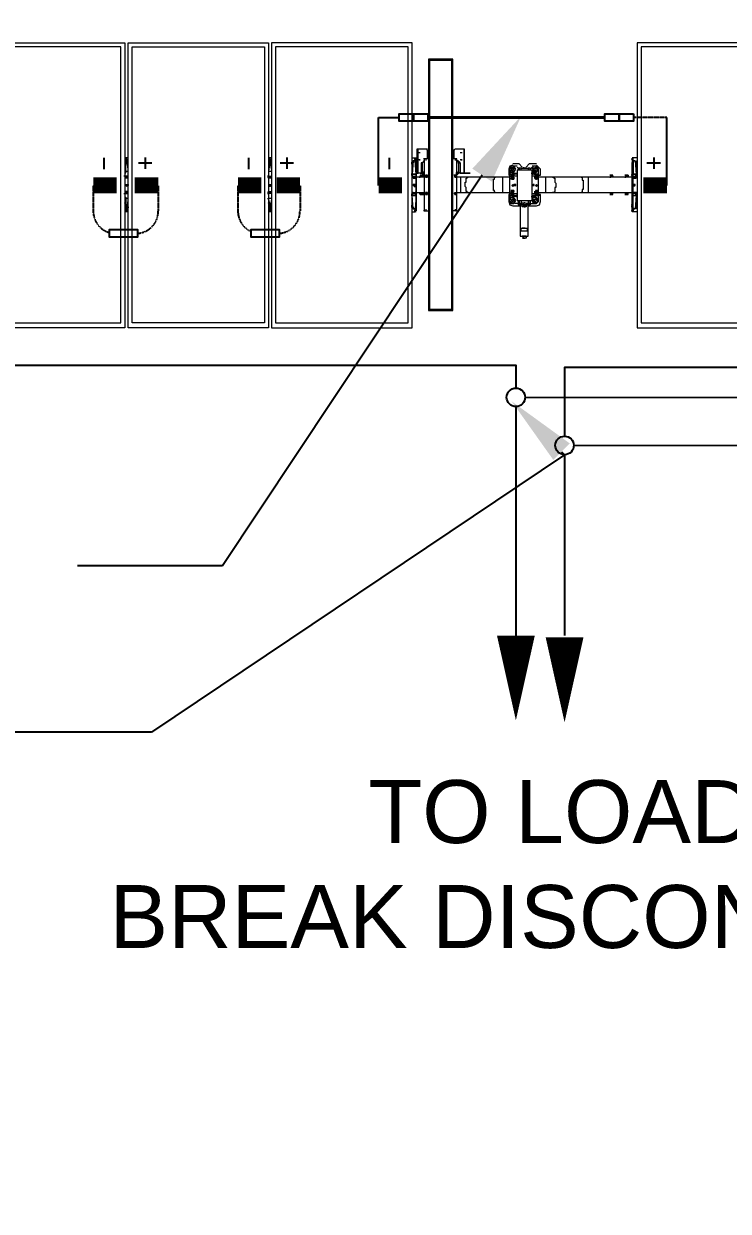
# Model space of a CAD drawing. Header units: feet. Extents: x -327 to 55127, y -2634 to 4121.
# Drawn here: x 637.8 to 861.5, y 2257.4 to 2634.7 of the extents above; entities that cross this region are included whole.
import ezdxf
from ezdxf import colors
from ezdxf.entities.mleader import LeaderData, LeaderLine
from ezdxf.enums import TextEntityAlignment as Align
from ezdxf.lldxf.tags import DXFTag
from ezdxf.math import Vec2, Vec3

# ---------------------------------------------------------------- set-up
doc = ezdxf.new("R2018")
doc.units = ezdxf.units.FT
doc.header["$MEASUREMENT"] = 0
doc.linetypes.add('HIDDEN', pattern=[0.375, 0.25, -0.125])
for name, color, linetype in [('E-DC HARNESS-NEG', 170, 'DC HARNESS CABLE'), ('E-DC HARNESS-POS', 10, 'DC HARNESS CABLE'), ('E-HARN-COMP', 8, 'Continuous'), ('E-TRNK-CABL-NEG', 6, 'HIDDEN'), ('E-TRUNK-CABLE-POS', 6, 'HIDDEN'), ('G-ANNO-TEXT', 1, 'Continuous'), ('Polarity-Text', 7, 'Continuous')]:
    doc.layers.add(name, color=color, linetype=linetype)
doc.styles.add('NEI-A', font='arial.ttf')
doc.styles.get("Standard").update_dxf_attribs({"font": 'arial.ttf'})
tags = doc.linetypes.add('DC HARNESS CABLE', pattern='A,0.5,-0.2,["DH",Standard,S=0.1,R=0,X=-0.1,Y=-0.05],-0.2', length=0.9).pattern_tags.tags
tags[6] = DXFTag(74, 10)

# ---------------------------------------------------------------- blocks, each defined once
blk = doc.blocks.new('A$Cc93f9aa1')
at = {"lineweight": 5}
for points in [[(9.338, 0), (9.5679, 0), (9.5679, 0.4666), (9.338, 0.4666)], [(10.1663, 0), (10.1663, 0.4666), (9.9363, 0.4666), (9.9363, 0)], [(10.4012, 0), (10.1713, 0), (10.1713, 0.4666), (10.4012, 0.4666)], [(10.6362, 0), (10.4062, 0), (10.4062, 0.4666), (10.6362, 0.4666)], [(9.3446, 0.4583), (9.3446, 0.0067), (9.5613, 0.0067), (9.5613, 0.4583)], [(10.1596, 0.4583), (9.9429, 0.4583), (9.9429, 0.0067), (10.1596, 0.0067)], [(10.1779, 0.0067), (10.1779, 0.4583), (10.3946, 0.4583), (10.3946, 0.0067)], [(10.6296, 0.4583), (10.4129, 0.4583), (10.4129, 0.0067), (10.6296, 0.0067)], [(9.8696, 0.4383), (9.8696, 0.0267), (9.9096, 0.0267), (9.9096, 0.4383)], [(9.8713, 0.4366), (9.8713, 0.0283), (9.8713, 0.4366), (9.9079, 0.4366)], [(9.7529, 0.3167), (9.7513, 0.3167)], [(9.7563, 0.3167), (9.7546, 0.3167)], [(9.7563, 0.3167), (9.7546, 0.3167)], [(9.7579, 0.3033), (9.7563, 0.3033), (9.7546, 0.3033), (9.7563, 0.3033), (9.7546, 0.3033), (9.7563, 0.3033), (9.7479, 0.3033), (9.7479, 0.3083), (9.7563, 0.3083), (9.7579, 0.3083)], [(9.7563, 0.3033), (9.7546, 0.3033), (9.7563, 0.3033), (9.7546, 0.3033)], [(9.5746, 0.275), (9.5763, 0.275), (9.5763, 0.2683)], [(10.1679, 0.275), (10.1696, 0.275), (10.1696, 0.2733), (10.1679, 0.2733)], [(9.7379, 0.2633), (9.7329, 0.2633), (9.7296, 0.2583), (9.7329, 0.2533), (9.7379, 0.2533), (9.7396, 0.2583)], [(9.7329, 0.2567), (9.7313, 0.2567), (9.7313, 0.2583), (9.7313, 0.26), (9.7329, 0.2617), (9.7363, 0.2617), (9.7379, 0.26), (9.7379, 0.2583), (9.7379, 0.2567), (9.7363, 0.2567), (9.7363, 0.2583), (9.7363, 0.26), (9.7346, 0.26), (9.7329, 0.2583), (9.7346, 0.2567), (9.7363, 0.2567), (9.7346, 0.255)], [(9.7646, 0.2083), (9.7646, 0.2583), (9.7396, 0.2583), (9.7396, 0.2083)], [(9.7529, 0.2667), (9.7546, 0.2667), (9.7529, 0.2683), (9.7513, 0.2683), (9.7513, 0.2667), (9.7513, 0.265), (9.7529, 0.265)], [(9.7529, 0.2617), (9.7513, 0.2617)], [(9.7579, 0.265), (9.7563, 0.265)], [(9.7746, 0.2633), (9.7696, 0.2633), (9.7663, 0.2583), (9.7696, 0.2533), (9.7746, 0.2533), (9.7763, 0.2583)], [(9.7696, 0.2567), (9.7713, 0.255), (9.7729, 0.2567), (9.7713, 0.2567), (9.7696, 0.2583), (9.7713, 0.26), (9.7729, 0.26), (9.7729, 0.2583), (9.7729, 0.2567), (9.7729, 0.2583), (9.7729, 0.2617), (9.7713, 0.2617), (9.7696, 0.2617), (9.7679, 0.26), (9.7679, 0.2583), (9.7679, 0.2567)], [(9.9296, 0.2683), (9.9296, 0.265)], [(9.5729, 0.2317), (9.5746, 0.2317), (9.5746, 0.2333), (9.5729, 0.2333), (9.5729, 0.235), (9.5729, 0.2333), (9.5713, 0.2333), (9.5713, 0.2317)], [(9.5763, 0.2483), (9.5746, 0.2483)], [(9.5846, 0.2467), (9.5829, 0.2467)], [(9.5879, 0.2467), (9.5863, 0.2467)], [(9.6079, 0.2467), (9.6113, 0.2467), (9.6113, 0.2483), (9.6129, 0.2483), (9.6113, 0.2483), (9.6096, 0.2483), (9.6113, 0.2483), (9.6079, 0.2483)], [(9.6096, 0.2467), (9.6079, 0.2467)], [(9.6129, 0.2467), (9.6113, 0.2467)], [(9.7329, 0.235), (9.7313, 0.2333), (9.7329, 0.2317), (9.7346, 0.2333)], [(9.7329, 0.235), (9.7313, 0.2333), (9.7329, 0.2317), (9.7346, 0.2333)], [(9.7329, 0.235), (9.7313, 0.2333), (9.7329, 0.2317), (9.7346, 0.2333)], [(9.7329, 0.235), (9.7313, 0.2333), (9.7329, 0.2317), (9.7346, 0.2333)], [(9.7379, 0.2333), (9.7363, 0.2333), (9.7363, 0.2317), (9.7379, 0.2317), (9.7396, 0.2333)], [(9.7646, 0.25), (9.7663, 0.25), (9.7663, 0.2517), (9.7646, 0.2517)], [(9.7696, 0.2333), (9.7663, 0.2333), (9.7663, 0.2317), (9.7696, 0.2317)], [(9.7729, 0.2433), (9.7713, 0.2433), (9.7696, 0.245), (9.7713, 0.245), (9.7713, 0.2467), (9.7729, 0.2467), (9.7729, 0.245)], [(9.7713, 0.235), (9.7696, 0.2333), (9.7713, 0.2317), (9.7729, 0.2333)], [(9.7713, 0.235), (9.7696, 0.2333), (9.7713, 0.2317), (9.7729, 0.2333)], [(9.7713, 0.235), (9.7696, 0.2333), (9.7713, 0.2317), (9.7729, 0.2333)], [(9.7713, 0.235), (9.7696, 0.2333), (9.7713, 0.2317), (9.7729, 0.2333)], [(9.7729, 0.245), (9.7713, 0.245), (9.7713, 0.2433), (9.7729, 0.2433), (9.7746, 0.2433), (9.7729, 0.2433), (9.7729, 0.245), (9.7746, 0.245)], [(9.8646, 0.2483), (9.8629, 0.2467), (9.8646, 0.245), (9.8663, 0.2467)], [(9.9129, 0.2483), (9.9113, 0.2467), (9.9129, 0.245), (9.9146, 0.2467)], [(9.9146, 0.2467), (9.9129, 0.2467)], [(9.9146, 0.2467), (9.9129, 0.2467)], [(9.9196, 0.2467), (9.9179, 0.2467)], [(9.9246, 0.2467), (9.9229, 0.2467)], [(9.9329, 0.235), (9.9313, 0.235), (9.9313, 0.2317), (9.9346, 0.2317), (9.9346, 0.2333), (9.9329, 0.2333)], [(10.1679, 0.235), (10.1696, 0.235), (10.1696, 0.2317), (10.1663, 0.2317), (10.1663, 0.2333), (10.1679, 0.2333)], [(10.4029, 0.235), (10.4046, 0.2333), (10.4046, 0.2317), (10.4012, 0.2317), (10.4012, 0.2333), (10.4029, 0.2333)], [(9.5763, 0.22), (9.5746, 0.22), (9.5746, 0.2217), (9.5696, 0.2217), (9.5696, 0.22), (9.5746, 0.22)], [(9.7346, 0.2217), (9.7346, 0.2233), (9.7329, 0.2233), (9.7313, 0.2217)], [(9.7646, 0.215), (9.7663, 0.215), (9.7663, 0.2133), (9.7646, 0.2133)], [(9.7729, 0.2217), (9.7729, 0.2233), (9.7713, 0.2233), (9.7713, 0.2217), (9.7696, 0.2217)], [(9.8629, 0.2133), (9.8613, 0.2133), (9.8613, 0.215), (9.8629, 0.215)], [(9.8629, 0.215), (9.8613, 0.215), (9.8629, 0.215), (9.8646, 0.215)], [(9.8646, 0.22), (9.8629, 0.2183), (9.8646, 0.2167), (9.8663, 0.2183)], [(9.8663, 0.2183), (9.8646, 0.2183)], [(9.9129, 0.22), (9.9113, 0.2183), (9.9129, 0.2167), (9.9146, 0.2183)], [(9.9146, 0.22), (9.9129, 0.22), (9.9146, 0.22), (9.9146, 0.2183), (9.9146, 0.2167), (9.9129, 0.2167), (9.9146, 0.2167), (9.9146, 0.2183), (9.9129, 0.2183), (9.9146, 0.2183), (9.9129, 0.2183), (9.9146, 0.2183), (9.9129, 0.2183), (9.9146, 0.2183), (9.9129, 0.2183), (9.9146, 0.2183)], [(9.9313, 0.22), (9.9296, 0.22), (9.9313, 0.22), (9.9346, 0.22), (9.9346, 0.2217), (9.9313, 0.2217)], [(9.5746, 0.19), (9.5763, 0.19), (9.5763, 0.1967)], [(9.5763, 0.1967), (9.5763, 0.2)], [(9.7379, 0.2117), (9.7329, 0.2117), (9.7296, 0.2067), (9.7329, 0.2017), (9.7379, 0.2017), (9.7396, 0.2067)], [(9.7363, 0.2067), (9.7363, 0.205), (9.7346, 0.2033), (9.7329, 0.205), (9.7313, 0.205), (9.7313, 0.2067), (9.7313, 0.2083), (9.7329, 0.21), (9.7346, 0.21), (9.7363, 0.21), (9.7379, 0.2083), (9.7379, 0.2067), (9.7379, 0.205), (9.7363, 0.205), (9.7346, 0.205), (9.7329, 0.2067), (9.7346, 0.2083), (9.7363, 0.2083)], [(9.7746, 0.2117), (9.7696, 0.2117), (9.7663, 0.2067), (9.7696, 0.2017), (9.7746, 0.2017), (9.7763, 0.2067)], [(9.7729, 0.205), (9.7713, 0.2033), (9.7696, 0.205), (9.7679, 0.205), (9.7679, 0.2067), (9.7679, 0.2083), (9.7696, 0.21), (9.7729, 0.21), (9.7729, 0.2067), (9.7729, 0.2083), (9.7713, 0.2083), (9.7696, 0.2067), (9.7713, 0.205)], [(9.7729, 0.2067), (9.7729, 0.205)], [(9.8596, 0.2133), (9.8596, 0.1967), (9.8579, 0.1967), (9.8579, 0.2133)], [(9.8613, 0.2133), (9.8596, 0.2133)], [(9.8613, 0.2133), (9.8596, 0.2133), (9.8613, 0.2133), (9.8596, 0.2133), (9.8613, 0.2133), (9.8629, 0.2133), (9.8646, 0.2133), (9.8629, 0.2133), (9.8613, 0.2133), (9.8629, 0.2133), (9.8613, 0.2133), (9.8629, 0.2133), (9.8646, 0.2133), (9.8629, 0.2133)], [(9.9196, 0.2133), (9.9179, 0.2133)], [(9.9196, 0.2133), (9.9179, 0.2133)], [(9.9279, 0.2133), (9.9263, 0.2133)], [(9.9296, 0.2), (9.9296, 0.1967), (9.9296, 0.19)], [(9.8663, 0.1917), (9.8646, 0.1917)], [(9.9146, 0.1917), (9.9129, 0.1917)], [(9.9329, 0.19), (9.9313, 0.19)], [(9.9079, 0.0283), (9.8713, 0.0283)]]:
    blk.add_lwpolyline(points, close=True, dxfattribs=at)
for points in [[(9.9079, 0.4366), (9.9079, 0.0283), (9.9079, 0.4366)], [(9.7579, 0.2583), (9.7579, 0.2633), (9.7613, 0.2633), (9.7613, 0.265), (9.7596, 0.265), (9.7596, 0.3167), (9.7463, 0.3167), (9.7463, 0.265), (9.7479, 0.265)], [(9.7579, 0.3167), (9.7563, 0.3167), (9.7546, 0.3167), (9.7513, 0.3167), (9.7529, 0.3167), (9.7513, 0.3167), (9.7529, 0.3167), (9.7513, 0.3167), (9.7496, 0.3167), (9.7496, 0.32), (9.7546, 0.32), (9.7513, 0.32), (9.7529, 0.32)], [(9.7496, 0.3167), (9.7563, 0.3167)], [(9.7513, 0.3167), (9.7529, 0.3167)], [(9.7513, 0.3167), (9.7529, 0.3167)], [(9.7513, 0.3167), (9.7529, 0.3167), (9.7513, 0.3167)], [(9.7513, 0.3167), (9.7529, 0.3167)], [(9.7546, 0.3167), (9.7513, 0.3167)], [(9.7529, 0.3167), (9.7546, 0.3167), (9.7546, 0.32), (9.7563, 0.32)], [(9.7546, 0.3167), (9.7529, 0.3167)], [(9.7546, 0.3167), (9.7529, 0.3167)], [(9.7529, 0.3167), (9.7546, 0.3167)], [(9.7546, 0.3167), (9.7563, 0.3167)], [(9.7513, 0.3033), (9.7529, 0.3033), (9.7513, 0.3033)], [(9.7529, 0.3033), (9.7546, 0.3033), (9.7529, 0.3033)], [(9.7546, 0.3033), (9.7563, 0.3033), (9.7546, 0.3033)], [(9.5679, 0.2767), (9.5746, 0.2767)], [(9.5746, 0.27), (9.5746, 0.2717), (9.5746, 0.2767), (9.5763, 0.2767)], [(9.5779, 0.275), (9.5763, 0.275), (9.5746, 0.275), (9.5763, 0.275), (9.5746, 0.275)], [(9.8646, 0.275), (9.8629, 0.275), (9.8629, 0.19), (9.8646, 0.19)], [(9.8629, 0.275), (9.8696, 0.275)], [(9.8646, 0.2733), (9.8663, 0.2733)], [(9.9096, 0.19), (9.9163, 0.19), (9.9163, 0.275), (9.9096, 0.275)], [(9.9129, 0.2733), (9.9146, 0.2733)], [(9.9163, 0.275), (9.9179, 0.275)], [(9.9296, 0.2767), (9.9313, 0.2767), (9.9313, 0.2717), (9.9296, 0.2717)], [(9.9296, 0.2683), (9.9296, 0.275), (9.9296, 0.2683)], [(9.9296, 0.275), (9.9313, 0.275), (9.9329, 0.275), (9.9313, 0.275)], [(9.9363, 0.2767), (9.9313, 0.2767)], [(10.1663, 0.2767), (10.1713, 0.2767)], [(10.1679, 0.2733), (10.1679, 0.27)], [(10.1729, 0.255), (10.1713, 0.255), (10.1713, 0.2567), (10.1696, 0.2633), (10.1696, 0.2733), (10.1696, 0.27), (10.1713, 0.2683)], [(10.4012, 0.2767), (10.4062, 0.2767)], [(10.4029, 0.275), (10.4046, 0.275)], [(10.4029, 0.27), (10.4029, 0.2733), (10.4029, 0.275), (10.4029, 0.2733), (10.4046, 0.2733), (10.4046, 0.2717), (10.4046, 0.27), (10.4046, 0.2683)], [(10.4062, 0.255), (10.4046, 0.255), (10.4046, 0.2633), (10.4029, 0.2733)], [(9.5763, 0.25), (9.5746, 0.25), (9.5696, 0.25), (9.5713, 0.2717), (9.5746, 0.2717), (9.5713, 0.2717), (9.5729, 0.2717)], [(9.5763, 0.2717), (9.5746, 0.2717), (9.5746, 0.25), (9.5763, 0.25), (9.5746, 0.25), (9.5746, 0.2483), (9.5746, 0.245), (9.5763, 0.245), (9.5746, 0.245), (9.5746, 0.22), (9.5746, 0.2183), (9.5696, 0.2183), (9.5696, 0.22), (9.5713, 0.22)], [(9.5696, 0.27), (9.5696, 0.2683), (9.5696, 0.2667)], [(9.5696, 0.2683), (9.5713, 0.2683)], [(9.7329, 0.2633), (9.7296, 0.26), (9.7296, 0.245), (9.7179, 0.245), (9.7063, 0.245), (9.6596, 0.245), (9.6479, 0.245), (9.6113, 0.245), (9.6079, 0.245), (9.5863, 0.245), (9.5829, 0.245), (9.5763, 0.245), (9.5746, 0.245), (9.5696, 0.245), (9.5746, 0.245), (9.5763, 0.245), (9.5746, 0.245), (9.5746, 0.2467), (9.5696, 0.2467), (9.5696, 0.245), (9.5713, 0.245)], [(9.5779, 0.265), (9.5763, 0.265), (9.5763, 0.2683), (9.5779, 0.2683)], [(9.5763, 0.2683), (9.5763, 0.265)], [(9.5763, 0.2483), (9.5763, 0.265), (9.5763, 0.2483)], [(9.7446, 0.2667), (9.7463, 0.2667), (9.7329, 0.2667), (9.7279, 0.265), (9.7263, 0.26), (9.7263, 0.25), (9.7263, 0.2483), (9.7296, 0.2483)], [(9.7413, 0.2633), (9.7396, 0.2633), (9.7363, 0.2633)], [(9.7463, 0.2583), (9.7463, 0.2633), (9.7429, 0.2633), (9.7429, 0.265), (9.7429, 0.2633), (9.7429, 0.2583)], [(9.7446, 0.265), (9.7429, 0.265), (9.7463, 0.265), (9.7463, 0.2633), (9.7496, 0.2633)], [(9.7429, 0.2633), (9.7446, 0.2633)], [(9.7463, 0.265), (9.7496, 0.265), (9.7463, 0.265)], [(9.7496, 0.2617), (9.7496, 0.265), (9.7496, 0.2683), (9.7563, 0.2683), (9.7563, 0.265), (9.7496, 0.265), (9.7563, 0.265), (9.7563, 0.2617), (9.7546, 0.2617), (9.7529, 0.2617), (9.7529, 0.2633), (9.7546, 0.2633)], [(9.7496, 0.265), (9.7513, 0.265)], [(9.7513, 0.2633), (9.7513, 0.2617)], [(9.7529, 0.2667), (9.7546, 0.2667)], [(9.7596, 0.265), (9.7563, 0.265), (9.7596, 0.265)], [(9.7563, 0.2633), (9.7579, 0.2633), (9.7579, 0.265)], [(9.7763, 0.2483), (9.7779, 0.2483), (9.7779, 0.25), (9.7779, 0.26), (9.7763, 0.265), (9.7713, 0.2667), (9.7613, 0.2667), (9.7596, 0.2667)], [(9.7629, 0.2583), (9.7629, 0.2633), (9.7629, 0.265), (9.7613, 0.265)], [(9.7613, 0.2633), (9.7629, 0.2633), (9.7646, 0.2633), (9.7679, 0.2633)], [(9.8663, 0.2483), (9.8663, 0.2467), (9.8646, 0.2467), (9.8663, 0.2467), (9.8646, 0.2467), (9.8663, 0.2467), (9.8663, 0.245), (9.8646, 0.245), (9.8629, 0.245), (9.8563, 0.245), (9.8446, 0.245), (9.7996, 0.245), (9.7763, 0.245), (9.7763, 0.26), (9.7729, 0.2633)], [(9.9346, 0.2717), (9.9363, 0.25), (9.9296, 0.25), (9.9313, 0.2717), (9.9296, 0.2717), (9.9296, 0.27)], [(9.9296, 0.2483), (9.9296, 0.265), (9.9296, 0.2483)], [(9.9346, 0.2717), (9.9313, 0.2717), (9.9346, 0.2717)], [(9.9346, 0.2683), (9.9346, 0.27)], [(9.9363, 0.2667), (9.9363, 0.2683), (9.9379, 0.2683)], [(10.1729, 0.2467), (10.1713, 0.2467), (10.1713, 0.255)], [(10.4079, 0.2467), (10.4062, 0.2467), (10.4062, 0.2517), (10.4046, 0.2533), (10.4046, 0.255)], [(9.5746, 0.25), (9.5696, 0.25), (9.5713, 0.25)], [(9.5696, 0.2467), (9.5713, 0.2467)], [(9.5763, 0.2483), (9.5763, 0.2467), (9.5763, 0.2483)], [(9.5763, 0.2183), (9.5763, 0.2467), (9.5763, 0.2183)], [(9.5829, 0.2483), (9.5829, 0.2467), (9.5863, 0.2467), (9.5863, 0.2483), (9.5879, 0.2483), (9.5863, 0.2483), (9.5846, 0.2483), (9.5863, 0.2483), (9.5829, 0.2483), (9.5846, 0.2483)], [(9.5863, 0.2483), (9.5879, 0.2483)], [(9.6079, 0.2483), (9.6096, 0.2483)], [(9.6113, 0.2483), (9.6129, 0.2483)], [(9.7396, 0.2467), (9.7346, 0.2467), (9.7313, 0.2467), (9.7296, 0.2467), (9.7296, 0.2183), (9.7313, 0.2183), (9.7346, 0.2183), (9.7396, 0.2183)], [(9.7313, 0.25), (9.7346, 0.25), (9.7329, 0.25), (9.7346, 0.25), (9.7363, 0.25), (9.7346, 0.25), (9.7346, 0.2483), (9.7346, 0.2467), (9.7363, 0.2467)], [(9.7329, 0.25), (9.7313, 0.25), (9.7313, 0.2483), (9.7313, 0.2467), (9.7329, 0.2467)], [(9.7313, 0.2483), (9.7346, 0.2483)], [(9.7329, 0.2417), (9.7346, 0.2417), (9.7346, 0.2433), (9.7329, 0.2433), (9.7346, 0.2433), (9.7346, 0.245), (9.7329, 0.2467), (9.7329, 0.245), (9.7313, 0.245), (9.7313, 0.2433), (9.7346, 0.2433), (9.7346, 0.245), (9.7329, 0.245), (9.7346, 0.245)], [(9.7346, 0.2467), (9.7313, 0.2467)], [(9.7313, 0.245), (9.7313, 0.2433), (9.7329, 0.2433), (9.7346, 0.245), (9.7329, 0.245)], [(9.7313, 0.2433), (9.7313, 0.2417), (9.7346, 0.2417), (9.7346, 0.2433)], [(9.7329, 0.245), (9.7346, 0.245), (9.7329, 0.245)], [(9.7329, 0.2333), (9.7346, 0.2333)], [(9.7379, 0.2517), (9.7346, 0.2517), (9.7346, 0.25), (9.7379, 0.25)], [(9.7363, 0.2433), (9.7346, 0.2433), (9.7346, 0.245), (9.7363, 0.245)], [(9.7413, 0.2517), (9.7396, 0.2517), (9.7396, 0.25), (9.7379, 0.25), (9.7379, 0.2517), (9.7396, 0.2517)], [(9.7646, 0.2517), (9.7663, 0.2517), (9.7713, 0.2517), (9.7713, 0.25), (9.7663, 0.25)], [(9.7729, 0.2467), (9.7713, 0.2467), (9.7696, 0.2467), (9.7696, 0.2483), (9.7729, 0.2483), (9.7746, 0.2467), (9.7763, 0.2467), (9.7746, 0.2467), (9.7696, 0.2467), (9.7646, 0.2467)], [(9.7729, 0.2483), (9.7729, 0.25), (9.7746, 0.25), (9.7729, 0.25), (9.7713, 0.25), (9.7696, 0.25), (9.7696, 0.2483)], [(9.7696, 0.25), (9.7729, 0.25), (9.7713, 0.25)], [(9.7729, 0.2433), (9.7713, 0.2433), (9.7696, 0.245), (9.7696, 0.2433), (9.7713, 0.2433)], [(9.7696, 0.2417), (9.7713, 0.2417), (9.7696, 0.2417), (9.7696, 0.2433), (9.7713, 0.2433), (9.7713, 0.2417), (9.7729, 0.2417), (9.7746, 0.2417)], [(9.7713, 0.245), (9.7729, 0.245), (9.7713, 0.245)], [(9.7713, 0.2333), (9.7729, 0.2333)], [(9.7729, 0.245), (9.7746, 0.245)], [(9.7746, 0.2433), (9.7729, 0.2417)], [(9.7763, 0.2467), (9.7763, 0.2183)], [(9.8663, 0.2467), (9.8663, 0.245), (9.8646, 0.245), (9.8646, 0.2467), (9.8663, 0.2467), (9.8646, 0.2467), (9.8629, 0.2467), (9.8646, 0.2483), (9.8629, 0.2483), (9.8629, 0.2467), (9.8629, 0.245)], [(9.8629, 0.2483), (9.8629, 0.2483)], [(9.8629, 0.2467), (9.8629, 0.2467)], [(9.8629, 0.245), (9.8629, 0.245)], [(9.8646, 0.2483), (9.8663, 0.2483), (9.8646, 0.2483), (9.8663, 0.2483), (9.8663, 0.2467), (9.8646, 0.2467), (9.8663, 0.2467), (9.8679, 0.2467)], [(9.8646, 0.2483), (9.8646, 0.2483)], [(9.8646, 0.245), (9.8646, 0.245)], [(9.8663, 0.2483), (9.8663, 0.2483)], [(9.8663, 0.2467), (9.8663, 0.2467)], [(9.8663, 0.245), (9.8663, 0.245)], [(9.9129, 0.2483), (9.9113, 0.2467)], [(9.9113, 0.2483), (9.9113, 0.2467)], [(9.9113, 0.2483), (9.9113, 0.2483)], [(9.9129, 0.2483), (9.9113, 0.2483)], [(9.9129, 0.245), (9.9113, 0.2467)], [(9.9113, 0.2467), (9.9113, 0.245)], [(9.9113, 0.2467), (9.9113, 0.2467)], [(9.9113, 0.245), (9.9129, 0.245)], [(9.9113, 0.245), (9.9113, 0.245)], [(9.9129, 0.2483), (9.9146, 0.2483)], [(9.9129, 0.2483), (9.9146, 0.2483)], [(9.9129, 0.2483), (9.9146, 0.2483), (9.9146, 0.2467)], [(9.9129, 0.2483), (9.9129, 0.2483)], [(9.9146, 0.2483), (9.9129, 0.2483)], [(9.9129, 0.2467), (9.9146, 0.2467)], [(9.9129, 0.2467), (9.9146, 0.2467)], [(9.9146, 0.2467), (9.9146, 0.245), (9.9129, 0.245)], [(9.9129, 0.2467), (9.9146, 0.2467)], [(9.9129, 0.2467), (9.9146, 0.2467)], [(9.9129, 0.245), (9.9146, 0.245)], [(9.9129, 0.245), (9.9129, 0.245)], [(9.9146, 0.2483), (9.9146, 0.2483)], [(9.9146, 0.2467), (9.9146, 0.2483)], [(9.9146, 0.2467), (9.9163, 0.2467)], [(9.9146, 0.2467), (9.9146, 0.2467)], [(9.9146, 0.245), (9.9146, 0.2467)], [(9.9146, 0.245), (9.9146, 0.245)], [(9.9363, 0.245), (9.9346, 0.245), (9.9296, 0.245), (9.9229, 0.245), (9.9179, 0.245), (9.9163, 0.245)], [(9.9163, 0.22), (9.9179, 0.22), (9.9229, 0.22), (9.9296, 0.22), (9.9296, 0.245), (9.9313, 0.245), (9.9296, 0.245)], [(9.9229, 0.2483), (9.9213, 0.2483), (9.9229, 0.2483), (9.9229, 0.2467), (9.9179, 0.2467), (9.9179, 0.2483), (9.9196, 0.2483), (9.9213, 0.2483)], [(9.9179, 0.2483), (9.9213, 0.2483), (9.9196, 0.2483)], [(9.9296, 0.2483), (9.9296, 0.25), (9.9313, 0.25)], [(9.9296, 0.25), (9.9363, 0.25), (9.9379, 0.25)], [(9.9346, 0.2467), (9.9346, 0.245), (9.9313, 0.245), (9.9296, 0.245), (9.9296, 0.2483), (9.9313, 0.2483)], [(9.9296, 0.2483), (9.9296, 0.2467), (9.9296, 0.2483)], [(9.9296, 0.2467), (9.9296, 0.2183), (9.9296, 0.2467)], [(9.9363, 0.2467), (9.9346, 0.2467), (9.9313, 0.2467), (9.9313, 0.245)], [(10.1663, 0.2467), (10.1713, 0.2467)], [(10.1663, 0.245), (10.1713, 0.245), (10.1729, 0.245)], [(10.1713, 0.245), (10.1713, 0.2433), (10.1663, 0.2433)], [(10.4062, 0.2467), (10.4046, 0.2467), (10.4012, 0.2467)], [(10.4012, 0.245), (10.4046, 0.245), (10.4062, 0.245)], [(10.4012, 0.2433), (10.4046, 0.2433), (10.4062, 0.2433)], [(10.4046, 0.2433), (10.4046, 0.245)], [(9.5713, 0.1933), (9.5696, 0.215), (9.5746, 0.215), (9.5763, 0.215)], [(9.5746, 0.215), (9.5696, 0.215), (9.5713, 0.215)], [(9.5746, 0.1933), (9.5713, 0.1933), (9.5746, 0.1933), (9.5746, 0.215), (9.5763, 0.215), (9.5746, 0.215), (9.5746, 0.2167), (9.5763, 0.2167), (9.5779, 0.2167)], [(9.5763, 0.2183), (9.5746, 0.2183), (9.5746, 0.22), (9.5763, 0.22), (9.5829, 0.22), (9.5863, 0.22), (9.6079, 0.22), (9.6113, 0.22), (9.6479, 0.22), (9.6596, 0.22), (9.7063, 0.22), (9.7296, 0.22), (9.7296, 0.2067), (9.7329, 0.2033)], [(9.5746, 0.2183), (9.5746, 0.2183)], [(9.5763, 0.2183), (9.5763, 0.2167), (9.5763, 0.2183)], [(9.5763, 0.2167), (9.5763, 0.2), (9.5763, 0.2167)], [(9.5879, 0.22), (9.5863, 0.22), (9.5863, 0.2183), (9.5863, 0.2167), (9.5879, 0.2167), (9.5863, 0.2167), (9.5846, 0.2167), (9.5829, 0.2167), (9.5829, 0.2183), (9.5829, 0.22), (9.5846, 0.22)], [(9.5829, 0.2183), (9.5863, 0.2183)], [(9.5829, 0.2167), (9.5863, 0.2167), (9.5846, 0.2167)], [(9.6129, 0.22), (9.6113, 0.22), (9.6113, 0.2183), (9.6079, 0.2183), (9.6079, 0.22), (9.6096, 0.22)], [(9.6079, 0.2183), (9.6079, 0.2167), (9.6096, 0.2167), (9.6113, 0.2167), (9.6129, 0.2167), (9.6113, 0.2167), (9.6113, 0.2183)], [(9.6079, 0.2167), (9.6113, 0.2167), (9.6096, 0.2167)], [(9.7296, 0.2167), (9.7263, 0.2167), (9.7263, 0.2067), (9.7329, 0.2)], [(9.7263, 0.2167), (9.7279, 0.2167)], [(9.7313, 0.2233), (9.7346, 0.2233)], [(9.7329, 0.2217), (9.7313, 0.2217), (9.7313, 0.22)], [(9.7346, 0.2183), (9.7346, 0.2167), (9.7313, 0.2167), (9.7313, 0.2183), (9.7329, 0.2183), (9.7346, 0.2183), (9.7363, 0.2183)], [(9.7313, 0.2183), (9.7329, 0.2183)], [(9.7313, 0.2167), (9.7313, 0.215), (9.7329, 0.215), (9.7346, 0.215), (9.7363, 0.215), (9.7346, 0.215), (9.7346, 0.2167)], [(9.7313, 0.215), (9.7346, 0.215), (9.7329, 0.215)], [(9.7363, 0.22), (9.7346, 0.22), (9.7346, 0.2217), (9.7329, 0.2217), (9.7329, 0.22), (9.7346, 0.22), (9.7346, 0.2217), (9.7363, 0.2217)], [(9.7329, 0.22), (9.7346, 0.22), (9.7329, 0.22)], [(9.7329, 0.22), (9.7346, 0.22), (9.7329, 0.22)], [(9.7379, 0.2133), (9.7346, 0.2133), (9.7346, 0.215), (9.7379, 0.215)], [(9.7413, 0.2133), (9.7396, 0.2133), (9.7396, 0.215), (9.7379, 0.215), (9.7379, 0.2133), (9.7396, 0.2133)], [(9.7646, 0.2183), (9.7696, 0.2183), (9.7746, 0.2183), (9.7763, 0.2183), (9.7746, 0.2183), (9.7729, 0.2167), (9.7729, 0.215), (9.7746, 0.215), (9.7729, 0.215), (9.7713, 0.215), (9.7696, 0.215), (9.7696, 0.2167), (9.7696, 0.2183), (9.7713, 0.2183), (9.7729, 0.2183), (9.7713, 0.2183)], [(9.7663, 0.215), (9.7713, 0.215), (9.7713, 0.2133), (9.7663, 0.2133), (9.7646, 0.2133)], [(9.7729, 0.2233), (9.7696, 0.2233)], [(9.7713, 0.2217), (9.7696, 0.2217), (9.7696, 0.22), (9.7729, 0.22), (9.7746, 0.22), (9.7729, 0.22), (9.7729, 0.2217), (9.7713, 0.2217), (9.7713, 0.22), (9.7729, 0.22), (9.7729, 0.2217), (9.7746, 0.2217)], [(9.7696, 0.2167), (9.7729, 0.2167)], [(9.7696, 0.215), (9.7729, 0.215), (9.7713, 0.215)], [(9.7713, 0.22), (9.7729, 0.22), (9.7713, 0.22)], [(9.7713, 0.2), (9.7763, 0.2017), (9.7779, 0.2067), (9.7779, 0.2167), (9.7763, 0.2167)], [(9.7729, 0.2033), (9.7763, 0.2067), (9.7763, 0.22), (9.7879, 0.22), (9.7996, 0.22), (9.8446, 0.22), (9.8563, 0.22), (9.8629, 0.22), (9.8629, 0.2183), (9.8629, 0.2167), (9.8646, 0.2167), (9.8663, 0.2167), (9.8679, 0.2167)], [(9.8613, 0.215), (9.8629, 0.215), (9.8613, 0.215), (9.8613, 0.2133), (9.8629, 0.2133), (9.8613, 0.2133), (9.8596, 0.2133), (9.8613, 0.2133), (9.8596, 0.2133)], [(9.8629, 0.22), (9.8629, 0.22)], [(9.8646, 0.22), (9.8629, 0.22)], [(9.8663, 0.2167), (9.8663, 0.2183), (9.8646, 0.2183), (9.8663, 0.2183), (9.8646, 0.2183), (9.8663, 0.2183), (9.8646, 0.2183), (9.8663, 0.2183), (9.8663, 0.2167), (9.8646, 0.2167), (9.8646, 0.2183), (9.8629, 0.2183), (9.8646, 0.22), (9.8663, 0.22), (9.8646, 0.22), (9.8663, 0.22), (9.8663, 0.2183), (9.8663, 0.22)], [(9.8629, 0.2183), (9.8629, 0.2183)], [(9.8629, 0.2167), (9.8629, 0.2167)], [(9.8646, 0.22), (9.8646, 0.22)], [(9.8646, 0.2167), (9.8646, 0.2167)], [(9.8663, 0.22), (9.8663, 0.22)], [(9.8663, 0.2183), (9.8663, 0.2183)], [(9.8663, 0.2167), (9.8663, 0.2167)], [(9.9146, 0.2167), (9.9129, 0.2167), (9.9113, 0.2183), (9.9129, 0.22), (9.9113, 0.22), (9.9113, 0.2183), (9.9113, 0.2167), (9.9129, 0.2167)], [(9.9113, 0.22), (9.9113, 0.22)], [(9.9113, 0.2183), (9.9113, 0.2183)], [(9.9113, 0.2167), (9.9113, 0.2167)], [(9.9129, 0.22), (9.9129, 0.22)], [(9.9129, 0.2167), (9.9129, 0.2167)], [(9.9146, 0.22), (9.9146, 0.22)], [(9.9146, 0.2183), (9.9146, 0.2183)], [(9.9146, 0.2167), (9.9146, 0.2167)], [(9.9163, 0.215), (9.9163, 0.2133), (9.9179, 0.2133)], [(9.9179, 0.215), (9.9163, 0.215), (9.9179, 0.215)], [(9.9163, 0.215), (9.9179, 0.215)], [(9.9246, 0.22), (9.9229, 0.22), (9.9229, 0.2183), (9.9179, 0.2183), (9.9179, 0.22), (9.9196, 0.22)], [(9.9179, 0.2183), (9.9179, 0.2167), (9.9196, 0.2167), (9.9213, 0.2167), (9.9229, 0.2167)], [(9.9179, 0.2167), (9.9213, 0.2167), (9.9196, 0.2167)], [(9.9179, 0.215), (9.9179, 0.2133)], [(9.9179, 0.215), (9.9196, 0.215)], [(9.9213, 0.2167), (9.9229, 0.2167), (9.9229, 0.2183)], [(9.9296, 0.22), (9.9313, 0.22), (9.9296, 0.22), (9.9296, 0.2183)], [(9.9296, 0.2167), (9.9296, 0.2183), (9.9296, 0.2167)], [(9.9296, 0.2167), (9.9296, 0.2), (9.9296, 0.2167)], [(9.9296, 0.2167), (9.9296, 0.215), (9.9313, 0.215)], [(9.9346, 0.1933), (9.9363, 0.215), (9.9296, 0.215), (9.9313, 0.1933), (9.9296, 0.1933)], [(9.9296, 0.215), (9.9363, 0.215), (9.9379, 0.215)], [(9.9363, 0.22), (9.9346, 0.22), (9.9346, 0.2183), (9.9313, 0.2183), (9.9313, 0.22), (9.9329, 0.22)], [(9.9313, 0.2183), (9.9313, 0.2183)], [(10.1663, 0.2217), (10.1713, 0.2217), (10.1713, 0.22)], [(10.1663, 0.22), (10.1713, 0.22), (10.1729, 0.22)], [(10.1713, 0.2183), (10.1663, 0.2183)], [(10.1679, 0.1917), (10.1696, 0.1917), (10.1696, 0.2), (10.1713, 0.21), (10.1713, 0.2183), (10.1729, 0.2183)], [(10.4012, 0.2217), (10.4046, 0.2217), (10.4062, 0.2217)], [(10.4062, 0.22), (10.4046, 0.22), (10.4012, 0.22)], [(10.4012, 0.2183), (10.4046, 0.2183), (10.4062, 0.2183)], [(10.4046, 0.22), (10.4046, 0.2217)], [(10.4046, 0.21), (10.4046, 0.2117), (10.4062, 0.215), (10.4062, 0.2183), (10.4079, 0.2183)], [(9.5696, 0.1983), (9.5696, 0.1967), (9.5713, 0.1967)], [(9.5696, 0.1967), (9.5696, 0.195)], [(9.5746, 0.195), (9.5746, 0.1933), (9.5746, 0.1883), (9.5763, 0.1883)], [(9.7329, 0.1983), (9.7446, 0.1983), (9.7496, 0.2033)], [(9.7329, 0.2017), (9.7346, 0.2017)], [(9.7363, 0.2017), (9.7396, 0.2017)], [(9.7396, 0.2033), (9.7429, 0.2067)], [(9.7429, 0.2083), (9.7429, 0.205), (9.7463, 0.205)], [(9.7429, 0.205), (9.7446, 0.205)], [(9.7579, 0.2083), (9.7579, 0.205), (9.7463, 0.205), (9.7463, 0.2083)], [(9.7513, 0.205), (9.7513, 0.2033)], [(9.7546, 0.2033), (9.7546, 0.205)], [(9.7563, 0.2033), (9.7613, 0.1983), (9.7713, 0.1983)], [(9.7579, 0.205), (9.7613, 0.205), (9.7629, 0.205), (9.7629, 0.2083)], [(9.7613, 0.2067), (9.7646, 0.2033)], [(9.7646, 0.2017), (9.7696, 0.2017)], [(9.7713, 0.2017), (9.7729, 0.2017)], [(9.8413, 0.2133), (9.8429, 0.2133), (9.8413, 0.2133)], [(9.8429, 0.2133), (9.8446, 0.2133)], [(9.8496, 0.2133), (9.8429, 0.2133), (9.8496, 0.2133)], [(9.8496, 0.2133), (9.8513, 0.2133), (9.8496, 0.2133)], [(9.8663, 0.1733), (9.8513, 0.1733), (9.8513, 0.2133), (9.8579, 0.2133), (9.8596, 0.2133), (9.8629, 0.2133), (9.8646, 0.2133)], [(9.8513, 0.2133), (9.8513, 0.1733)], [(9.8513, 0.2133), (9.8529, 0.2133)], [(9.8579, 0.2133), (9.8513, 0.2133)], [(9.8513, 0.2133), (9.8529, 0.2133)], [(9.8579, 0.2133), (9.8596, 0.2133)], [(9.8579, 0.1967), (9.8613, 0.1933), (9.8629, 0.1933)], [(9.8596, 0.2133), (9.8596, 0.2133)], [(9.8596, 0.2133), (9.8596, 0.2133)], [(9.8596, 0.2133), (9.8613, 0.2133), (9.8596, 0.2133)], [(9.8596, 0.2133), (9.8613, 0.2133)], [(9.8596, 0.2133), (9.8613, 0.2133)], [(9.8596, 0.2117), (9.8596, 0.2133)], [(9.8596, 0.2117), (9.8613, 0.2117)], [(9.8596, 0.2117), (9.8596, 0.1967), (9.8613, 0.195), (9.8613, 0.1933)], [(9.8613, 0.1967), (9.8596, 0.1967), (9.8613, 0.195)], [(9.8613, 0.2133), (9.8613, 0.2133)], [(9.8613, 0.2133), (9.8613, 0.2133)], [(9.9229, 0.2133), (9.9213, 0.2133), (9.9196, 0.2133), (9.9196, 0.2117), (9.9196, 0.1967), (9.9213, 0.1967), (9.9213, 0.2133), (9.9263, 0.2133), (9.9263, 0.1733), (9.9113, 0.1733)], [(9.9163, 0.2133), (9.9163, 0.2133)], [(9.9163, 0.2133), (9.9179, 0.2133)], [(9.9163, 0.2133), (9.9179, 0.2133)], [(9.9163, 0.2133), (9.9179, 0.2133)], [(9.9163, 0.2133), (9.9179, 0.2133)], [(9.9163, 0.2133), (9.9179, 0.2133), (9.9196, 0.2133)], [(9.9163, 0.2133), (9.9179, 0.2133), (9.9196, 0.2133)], [(9.9163, 0.2133), (9.9179, 0.2133)], [(9.9163, 0.2133), (9.9179, 0.2133), (9.9196, 0.2133)], [(9.9163, 0.2133), (9.9196, 0.2133)], [(9.9179, 0.1933), (9.9163, 0.1933), (9.9196, 0.1967), (9.9196, 0.2117)], [(9.9163, 0.195), (9.9179, 0.1967), (9.9163, 0.195), (9.9163, 0.1933)], [(9.9179, 0.2133), (9.9196, 0.2133)], [(9.9179, 0.2133), (9.9196, 0.2133)], [(9.9179, 0.2133), (9.9196, 0.2133)], [(9.9213, 0.2117), (9.9196, 0.2117), (9.9179, 0.2133), (9.9196, 0.2133), (9.9179, 0.2133), (9.9196, 0.2133), (9.9213, 0.2133), (9.9229, 0.2133), (9.9213, 0.2133), (9.9279, 0.2133), (9.9279, 0.1733), (9.9263, 0.1733)], [(9.9196, 0.2133), (9.9213, 0.2133)], [(9.9296, 0.195), (9.9313, 0.1933), (9.9313, 0.1883), (9.9296, 0.1883)], [(9.9346, 0.195), (9.9346, 0.1967)], [(9.9379, 0.1967), (9.9363, 0.1967), (9.9363, 0.1983)], [(10.1713, 0.1967), (10.1696, 0.195), (10.1696, 0.19), (10.1679, 0.19), (10.1679, 0.1917), (10.1679, 0.195)], [(10.4062, 0.21), (10.4046, 0.21), (10.4046, 0.2), (10.4029, 0.1933), (10.4029, 0.1917), (10.4046, 0.1917)], [(10.4029, 0.19), (10.4029, 0.1917), (10.4046, 0.1917), (10.4046, 0.195), (10.4046, 0.1967)], [(10.4029, 0.195), (10.4029, 0.1917), (10.4029, 0.19), (10.4046, 0.19)], [(9.5679, 0.1883), (9.5746, 0.1883)], [(9.5779, 0.19), (9.5763, 0.19), (9.5746, 0.19), (9.5763, 0.19), (9.5746, 0.19)], [(9.8563, 0.1917), (9.8546, 0.1917), (9.8563, 0.1917), (9.8579, 0.1917)], [(9.8546, 0.18), (9.8563, 0.18), (9.8579, 0.18)], [(9.8629, 0.19), (9.8696, 0.19)], [(9.8663, 0.175), (9.8679, 0.175), (9.8679, 0.19)], [(9.9113, 0.19), (9.9113, 0.175), (9.9129, 0.175)], [(9.9163, 0.19), (9.9179, 0.19)], [(9.9246, 0.1917), (9.9229, 0.1917), (9.9246, 0.1917), (9.9263, 0.1917)], [(9.9229, 0.18), (9.9246, 0.18), (9.9263, 0.18)], [(9.9296, 0.19), (9.9313, 0.19)], [(9.9313, 0.1933), (9.9346, 0.1933), (9.9313, 0.1933)], [(9.9363, 0.1883), (9.9313, 0.1883)], [(10.1663, 0.1883), (10.1713, 0.1883)], [(10.4012, 0.1883), (10.4062, 0.1883)]]:
    blk.add_lwpolyline(points, dxfattribs=at)
at = {"color": 8, "lineweight": 5, "true_color": 0x808080}
for points in [[(9.8629, 0.275), (9.8629, 0.2483)], [(9.9163, 0.2483), (9.9163, 0.275)], [(10.1663, 0.2767), (10.1713, 0.2767)], [(10.1679, 0.2733), (10.1663, 0.2583)], [(10.1679, 0.2733), (10.1679, 0.2733)], [(10.1713, 0.2733), (10.1696, 0.2733), (10.1696, 0.275)], [(10.4012, 0.2767), (10.4062, 0.2767)], [(10.4029, 0.2733), (10.4012, 0.2583)], [(10.4062, 0.2733), (10.4046, 0.2733), (10.4046, 0.275), (10.4029, 0.275)], [(10.4029, 0.2733), (10.4029, 0.2733)], [(9.5696, 0.2717), (9.5679, 0.27)], [(9.5696, 0.2683), (9.5679, 0.255)], [(9.5679, 0.2667), (9.5696, 0.2667), (9.5679, 0.2617)], [(9.7429, 0.2583), (9.7429, 0.2633)], [(9.7613, 0.2583), (9.7613, 0.2633)], [(9.9363, 0.27), (9.9346, 0.2717)], [(9.9363, 0.255), (9.9363, 0.2683)], [(9.9363, 0.2617), (9.9363, 0.2667), (9.9379, 0.2667)], [(10.1663, 0.2683), (10.1679, 0.27)], [(10.1663, 0.255), (10.1713, 0.255)], [(10.1713, 0.27), (10.1696, 0.27), (10.1696, 0.2683), (10.1713, 0.2617)], [(10.1713, 0.2667), (10.1713, 0.2683)], [(10.4012, 0.2683), (10.4012, 0.27)], [(10.4012, 0.255), (10.4046, 0.255)], [(10.4062, 0.27), (10.4046, 0.27), (10.4046, 0.2683), (10.4062, 0.2617)], [(10.4062, 0.2683), (10.4046, 0.2683), (10.4062, 0.2667)], [(9.5679, 0.25), (9.5696, 0.25), (9.5679, 0.245), (9.5696, 0.245), (9.5679, 0.245)], [(9.5696, 0.2483), (9.5713, 0.2483)], [(9.5863, 0.2483), (9.5829, 0.2483)], [(9.5863, 0.2467), (9.5829, 0.2467)], [(9.6113, 0.2483), (9.6079, 0.2483)], [(9.6113, 0.2467), (9.6079, 0.2467)], [(9.6479, 0.22), (9.6479, 0.245)], [(9.6596, 0.22), (9.6579, 0.22), (9.6579, 0.225), (9.6563, 0.225), (9.6563, 0.2267), (9.6563, 0.2283), (9.6563, 0.23), (9.6563, 0.2317), (9.6563, 0.2333), (9.6563, 0.235), (9.6563, 0.2367), (9.6563, 0.2383), (9.6563, 0.24), (9.6579, 0.24), (9.6579, 0.2417), (9.6579, 0.2433), (9.6579, 0.245), (9.6596, 0.245)], [(9.7063, 0.22), (9.7046, 0.22), (9.7046, 0.2217), (9.7029, 0.2217), (9.7029, 0.2233), (9.7029, 0.225), (9.7029, 0.2267), (9.7029, 0.2283), (9.7013, 0.23), (9.7013, 0.2317), (9.7013, 0.2333), (9.7013, 0.235), (9.7013, 0.2367), (9.7029, 0.2367), (9.7029, 0.2383), (9.7029, 0.24), (9.7029, 0.2417), (9.7029, 0.2433), (9.7046, 0.245), (9.7063, 0.245)], [(9.7179, 0.22), (9.7179, 0.245)], [(9.7263, 0.25), (9.7296, 0.25)], [(9.7313, 0.25), (9.7346, 0.25)], [(9.7313, 0.2467), (9.7346, 0.2467)], [(9.7329, 0.2417), (9.7313, 0.2417)], [(9.7329, 0.2433), (9.7329, 0.2433)], [(9.7696, 0.25), (9.7729, 0.25)], [(9.7696, 0.2467), (9.7746, 0.2467)], [(9.7713, 0.2433), (9.7713, 0.2433)], [(9.7763, 0.25), (9.7779, 0.25)], [(9.7879, 0.245), (9.7879, 0.22)], [(9.7996, 0.245), (9.8013, 0.245), (9.8013, 0.2417), (9.8029, 0.2417), (9.8029, 0.24), (9.8029, 0.2383), (9.8029, 0.2367), (9.8029, 0.235), (9.8029, 0.2333), (9.8029, 0.2317), (9.8029, 0.23), (9.8029, 0.2283), (9.8029, 0.2267), (9.8029, 0.225), (9.8029, 0.2233), (9.8013, 0.2233), (9.8013, 0.2217), (9.8013, 0.22), (9.7996, 0.22)], [(9.8446, 0.245), (9.8463, 0.245), (9.8463, 0.2433), (9.8479, 0.2433), (9.8479, 0.2417), (9.8479, 0.24), (9.8479, 0.2383), (9.8479, 0.2367), (9.8496, 0.235), (9.8496, 0.2333), (9.8496, 0.2317), (9.8496, 0.23), (9.8496, 0.2283), (9.8479, 0.2283), (9.8479, 0.2267), (9.8479, 0.225), (9.8479, 0.2233), (9.8479, 0.2217), (9.8463, 0.2217), (9.8463, 0.22), (9.8446, 0.22)], [(9.8563, 0.245), (9.8563, 0.22)], [(9.8629, 0.2467), (9.8629, 0.22)], [(9.9163, 0.22), (9.9163, 0.2467)], [(9.9229, 0.2483), (9.9179, 0.2483)], [(9.9179, 0.2467), (9.9229, 0.2467)], [(9.9363, 0.245), (9.9346, 0.245), (9.9363, 0.245), (9.9363, 0.25)], [(9.9363, 0.2483), (9.9379, 0.2483)], [(9.5679, 0.22), (9.5696, 0.22), (9.5679, 0.22), (9.5696, 0.215), (9.5679, 0.215)], [(9.5696, 0.2167), (9.5713, 0.2167)], [(9.5829, 0.22), (9.5863, 0.22)], [(9.5829, 0.2167), (9.5863, 0.2167)], [(9.6079, 0.22), (9.6113, 0.22)], [(9.6079, 0.2167), (9.6113, 0.2167)], [(9.7296, 0.2167), (9.7263, 0.2167)], [(9.7313, 0.22), (9.7313, 0.2217), (9.7346, 0.2217), (9.7346, 0.22)], [(9.7313, 0.2183), (9.7346, 0.2183)], [(9.7313, 0.215), (9.7346, 0.215)], [(9.7696, 0.22), (9.7696, 0.2217), (9.7729, 0.2217), (9.7729, 0.22), (9.7713, 0.22), (9.7696, 0.22), (9.7696, 0.2217), (9.7696, 0.2233), (9.7746, 0.2233), (9.7746, 0.2217)], [(9.7696, 0.2183), (9.7746, 0.2183)], [(9.7696, 0.215), (9.7729, 0.215)], [(9.7729, 0.2217), (9.7729, 0.22)], [(9.7779, 0.2167), (9.7763, 0.2167)], [(9.8629, 0.2183), (9.8629, 0.19)], [(9.9163, 0.19), (9.9163, 0.2183)], [(9.9179, 0.22), (9.9229, 0.22)], [(9.9179, 0.2167), (9.9229, 0.2167)], [(9.9363, 0.215), (9.9363, 0.22), (9.9346, 0.22), (9.9363, 0.22)], [(9.9363, 0.2167), (9.9379, 0.2167)], [(9.5679, 0.21), (9.5696, 0.1967)], [(9.5679, 0.1983), (9.5696, 0.1983), (9.5679, 0.2033)], [(9.5679, 0.195), (9.5696, 0.1933)], [(9.7429, 0.205), (9.7429, 0.2083)], [(9.7613, 0.205), (9.7613, 0.2083)], [(9.8629, 0.2117), (9.8596, 0.2117)], [(9.8613, 0.195), (9.8613, 0.195)], [(9.9163, 0.2117), (9.9196, 0.2117)], [(9.9163, 0.195), (9.9163, 0.195)], [(9.9346, 0.1933), (9.9363, 0.195)], [(9.9363, 0.1967), (9.9363, 0.21)], [(9.9363, 0.2033), (9.9363, 0.1983), (9.9379, 0.1983)], [(10.1713, 0.21), (10.1663, 0.21)], [(10.1663, 0.2067), (10.1679, 0.1917)], [(10.1679, 0.195), (10.1663, 0.1967)], [(10.1679, 0.195), (10.1663, 0.195), (10.1679, 0.195)], [(10.1713, 0.195), (10.1696, 0.195), (10.1696, 0.1967), (10.1713, 0.2033)], [(10.1713, 0.1967), (10.1713, 0.1983)], [(10.4046, 0.21), (10.4012, 0.21)], [(10.4012, 0.2067), (10.4029, 0.1917)], [(10.4012, 0.1967), (10.4012, 0.195), (10.4029, 0.195)], [(10.4062, 0.195), (10.4046, 0.195), (10.4046, 0.1967), (10.4062, 0.2033)], [(10.4062, 0.1967), (10.4046, 0.1967), (10.4062, 0.1983)], [(10.1663, 0.1883), (10.1713, 0.1883)], [(10.1679, 0.1917), (10.1679, 0.1917)], [(10.1696, 0.19), (10.1696, 0.1917), (10.1713, 0.1917)], [(10.4012, 0.1883), (10.4062, 0.1883)], [(10.4029, 0.19), (10.4046, 0.19), (10.4046, 0.1917), (10.4062, 0.1917)], [(10.4029, 0.1917), (10.4029, 0.1917)]]:
    blk.add_lwpolyline(points, dxfattribs=at)
for points in [[(9.5679, 0.2683), (9.5696, 0.2683)], [(9.9379, 0.2683), (9.9363, 0.2683)], [(10.1663, 0.27), (10.1679, 0.27)], [(10.4029, 0.27), (10.4012, 0.27)], [(9.7346, 0.2217), (9.7346, 0.22), (9.7329, 0.22), (9.7313, 0.22), (9.7313, 0.2217), (9.7313, 0.2233), (9.7346, 0.2233)], [(9.5696, 0.1967), (9.5679, 0.1967)], [(9.9379, 0.1967), (9.9363, 0.1967)], [(9.8629, 0.1933), (9.8613, 0.1933)], [(9.9179, 0.1933), (9.9163, 0.1933)]]:
    blk.add_lwpolyline(points, close=True, dxfattribs=at)
blk = doc.blocks.new('DETAIL_TITLE')
at = {"style": 'NEI-A', "flags": 8}
blk.add_attdef('#', text='', height=0.2, dxfattribs=at).set_placement((0.5922, -0.5109), align=Align.MIDDLE_CENTER)
at = {"lineweight": 30, "flags": 104}
blk.add_attdef('DETAIL_TITLE', text='', height=0.2, dxfattribs=at).set_placement((0.9099, -0.5251), align=Align.BOTTOM_LEFT)
at = {"style": 'NEI-A'}
for tag, p in [('SCALE:', (0.9386, -0.7379)), ('1"_=_', (1.5474, -0.7379))]:
    blk.add_attdef(tag, text='', height=0.1, dxfattribs=at).set_placement(p, align=Align.BOTTOM_LEFT)

msp = doc.modelspace()

# ---------------------------------------------------------------- linework, layer by layer
at = {"layer": 'E-DC HARNESS-NEG', "ltscale": 0.5}
for points in [[(1415.63, 2525.47), (809.55, 2525.47), (809.55, 2503.63)], [(809.55, 2497.74), (809.55, 2440.26)], [(2670.68, 2500.55), (812.5, 2500.68)]]:
    msp.add_lwpolyline(points, dxfattribs=at)
at = {"layer": 'E-DC HARNESS-NEG', "linetype": 'Continuous', "flags": 128}
msp.add_lwpolyline([(809.55, 2412.76, 0, 12, 0), (809.55, 2439.68, 0, 0, 0)], format="xyseb", dxfattribs=at)
at = {"layer": 'E-DC HARNESS-POS', "ltscale": 0.5}
for points in [[(125.56, 2526.14), (794.09, 2526.14), (794.09, 2518.9)], [(794.09, 2513.01), (794.09, 2440.26)], [(1437.07, 2515.7), (797.03, 2515.96)]]:
    msp.add_lwpolyline(points, dxfattribs=at)
at = {"layer": 'E-DC HARNESS-POS', "linetype": 'Continuous', "flags": 128}
msp.add_lwpolyline([(794.09, 2413.35, 0, 12, 0), (794.09, 2440.26, 0, 0, 0)], format="xyseb", dxfattribs=at)
at = {"layer": 'E-HARN-COMP'}
for points in [[(761.58, 2606.02), (761.58, 2603.69), (757.01, 2603.69), (757.01, 2606.02)], [(766.14, 2606.02), (766.14, 2603.69), (761.58, 2603.69), (761.58, 2606.02)], [(826.91, 2606.02), (826.91, 2603.69), (822.35, 2603.69), (822.35, 2606.02)], [(831.48, 2606.02), (831.48, 2603.69), (826.91, 2603.69), (826.91, 2606.02)]]:
    msp.add_lwpolyline(points, close=True, dxfattribs=at)
at = {"layer": 'E-HARN-COMP', "const_width": 5}
for points in [[(659.86, 2583.32), (667.32, 2583.32)], [(673.07, 2583.32), (680.52, 2583.32)], [(705.82, 2583.32), (713.28, 2583.32)], [(718.07, 2583.32), (725.53, 2583.32)], [(750.47, 2583.32), (757.92, 2583.32)], [(834.59, 2583.32), (842.04, 2583.32)]]:
    msp.add_lwpolyline(points, dxfattribs=at)
at = {"layer": 'E-HARN-COMP'}
for points in [[(669.48, 2569.23), (664.92, 2569.23), (664.92, 2566.91), (669.48, 2566.91)], [(669.48, 2566.91), (674.05, 2566.91), (674.05, 2569.23), (669.48, 2569.23)], [(714.49, 2569.23), (709.93, 2569.23), (709.93, 2566.91), (714.49, 2566.91)], [(714.49, 2566.91), (719.06, 2566.91), (719.06, 2569.23), (714.49, 2569.23)]]:
    msp.add_lwpolyline(points, dxfattribs=at)
for centre in [(794.09, 2515.96), (809.55, 2500.68)]:
    msp.add_circle(centre, 2.94, dxfattribs=at)
at = {"layer": 'E-TRNK-CABL-NEG', "ltscale": 0.1}
msp.add_lwpolyline([(750.47, 2583.32), (750.47, 2604.85), (757.01, 2604.85)], dxfattribs=at)
at = {"layer": 'E-TRNK-CABL-NEG', "color": 7, "linetype": 'Continuous', "ltscale": 0.1, "const_width": 1}
msp.add_lwpolyline([(766.14, 2604.85), (822.35, 2604.85)], dxfattribs=at)
at = {"layer": 'E-TRNK-CABL-NEG', "ltscale": 0.1}
for points in [[(659.86, 2583.32), (659.86, 2575.08, 0.333388), (664.92, 2568.33, 0.333388)], [(705.82, 2583.32), (705.82, 2575.08, 0.293541), (709.93, 2568.69, 0.293541)]]:
    msp.add_lwpolyline(points, format="xyb", dxfattribs=at)
at = {"layer": 'E-TRUNK-CABLE-POS', "ltscale": 0.1}
msp.add_lwpolyline([(842.04, 2583.32), (842.04, 2604.85), (831.48, 2604.85)], dxfattribs=at)
for points in [[(680.52, 2583.32), (680.52, 2575.08, -0.391396), (674.05, 2568.08, -0.391396)], [(725.53, 2583.32), (725.53, 2575.08, -0.391396), (719.06, 2568.08, -0.391396)]]:
    msp.add_lwpolyline(points, format="xyb", dxfattribs=at)
at = {"layer": 'Polarity-Text'}
for p, q in [((663.26, 2592.1), (663.26, 2588.48)), ((676.33, 2592.17), (676.33, 2588.55)), ((709.22, 2592.1), (709.22, 2588.48)), ((721.34, 2592.17), (721.34, 2588.55)), ((753.87, 2592.1), (753.87, 2588.48)), ((837.85, 2592.17), (837.85, 2588.55)), ((678.46, 2590.36), (674.19, 2590.36)), ((723.47, 2590.36), (719.2, 2590.36)), ((839.99, 2590.36), (835.71, 2590.36))]:
    msp.add_line(p, q, dxfattribs=at)

# ---------------------------------------------------------------- block references
at = {"xscale": 194.04614304, "yscale": 194.04614304, "zscale": 194.04614304, "rotation": 180}
msp.add_blockref('A$Cc93f9aa1', (2689.23, 2628.59), dxfattribs=at)

# ---------------------------------------------------------------- texts
at = {"layer": 'G-ANNO-TEXT', "insert": (968.62, 2340.74, -22.9), "char_height": 20, "width": 320.0701, "attachment_point": 9, "style": 'NEI-A', "bg_fill": 3, "box_fill_scale": 1.5, "bg_fill_color": 256, "bg_fill_transparency": 0}
msp.add_mtext('\\pxqc;TO LOAD \\PBREAK DISCONNECT', dxfattribs=at)

# ---------------------------------------------------------------- next in the draw order: block references
at = {"layer": 'G-ANNO-TEXT'}
ref = msp.add_blockref('DETAIL_TITLE', (64.44, 3394.18), dxfattribs=dict(at, xscale=128.9267043143703, yscale=128.9267043143703, zscale=128.9267043143703))
lines = msp.add_mtext('{\\LDC BLOCK TYPE-1 (3) STRINGS (78) MODULES [580W] }', dxfattribs={"layer": '0', "insert": (181.75, 3365.15), "char_height": 1362.0506, "attachment_point": 1})
ref.add_attrib('DETAIL_TITLE', '', (181.75, 3365.15)).embed_mtext(lines)

# ---------------------------------------------------------------- next in the draw order: leaders
ml = msp.add_multileader_mtext('Standard', dxfattribs=at)
ml.set_content('(TYP.) BLA DROPS', color=256, style='NEI-A')
ml.set_leader_properties()
ml.build(insert=Vec2(0, 0))
ml.multileader.update_dxf_attribs({"dogleg_length": 0.36, "arrow_head_size": 22.51})
ctx = ml.context
ctx.base_point, ctx.char_height, ctx.arrow_head_size, ctx.landing_gap_size, ctx.plane_origin = Vec3(340.96, 2409.57, -22.9), 20, 22.51, 23.05, Vec3(8306.63, -3162.3, -22.9)
ctx.text_align_type = 2
notes = []
notes.append((ctx, [(1, (1, 1, 0), (678.42, 2409.57, -22.9), (-1, 0), 46.1, [(0, [(792.76, 2514.7, -22.9), (809.55, 2497.74, -22.9)], 0, [])])]))
ctx.mtext.insert, ctx.mtext.width, ctx.mtext.alignment, ctx.mtext.flow_direction = Vec3(609.27, 2422.51, -22.9), 247.1441, 3, 5
ctx.mtext.has_bg_fill, ctx.mtext.bg_color, ctx.mtext.bg_scale_factor, ctx.mtext.bg_transparency, ctx.mtext.use_window_bg_color = 1, -1073741824, 1.5, 0, 1
for ctx, leaders in notes:
    for number, flags, end, landing, length, lines in leaders:
        leader = LeaderData()
        leader.index, (leader.has_last_leader_line, leader.has_dogleg_vector, leader.attachment_direction) = number, flags
        leader.last_leader_point, leader.dogleg_vector, leader.dogleg_length = Vec3(end), Vec3(landing), length
        for number, points, colour, breaks in lines:
            line = LeaderLine()
            line.index, line.vertices, line.color, line.breaks = number, Vec3.list(points), colors.encode_raw_color(colour), breaks
            leader.lines.append(line)
        ctx.leaders.append(leader)

# ---------------------------------------------------------------- next in the draw order: leaders
ml = msp.add_multileader_mtext('Standard', dxfattribs=at)
ml.set_content('MOTOR GAP STRING JUMPER', color=256, style='NEI-A')
ml.set_leader_properties()
ml.build(insert=Vec2(0, 0))
ml.multileader.update_dxf_attribs({"dogleg_length": 0.36, "arrow_head_size": 22.51})
ctx = ml.context
ctx.base_point, ctx.char_height, ctx.arrow_head_size, ctx.landing_gap_size, ctx.plane_origin = Vec3(204.47, 2462.43, -22.9), 20, 22.51, 23.05, Vec3(8412.36, -2986.48, -22.9)
ctx.text_align_type = 2
notes = []
notes.append((ctx, [(1, (1, 1, 0), (700.94, 2462.43, -22.9), (-1, 0), 46.1, [(0, [(795.78, 2605.32, -22.9)], 0, [])])]))
ctx.mtext.insert, ctx.mtext.width, ctx.mtext.alignment, ctx.mtext.flow_direction = Vec3(631.79, 2472.6, -22.9), 406.5438, 3, 5
ctx.mtext.has_bg_fill, ctx.mtext.bg_color, ctx.mtext.bg_scale_factor, ctx.mtext.bg_transparency, ctx.mtext.use_window_bg_color = 1, -1073741824, 1.5, 0, 1
for ctx, leaders in notes:
    for number, flags, end, landing, length, lines in leaders:
        leader = LeaderData()
        leader.index, (leader.has_last_leader_line, leader.has_dogleg_vector, leader.attachment_direction) = number, flags
        leader.last_leader_point, leader.dogleg_vector, leader.dogleg_length = Vec3(end), Vec3(landing), length
        for number, points, colour, breaks in lines:
            line = LeaderLine()
            line.index, line.vertices, line.color, line.breaks = number, Vec3.list(points), colors.encode_raw_color(colour), breaks
            leader.lines.append(line)
        ctx.leaders.append(leader)

doc.saveas('drawing.dxf')
